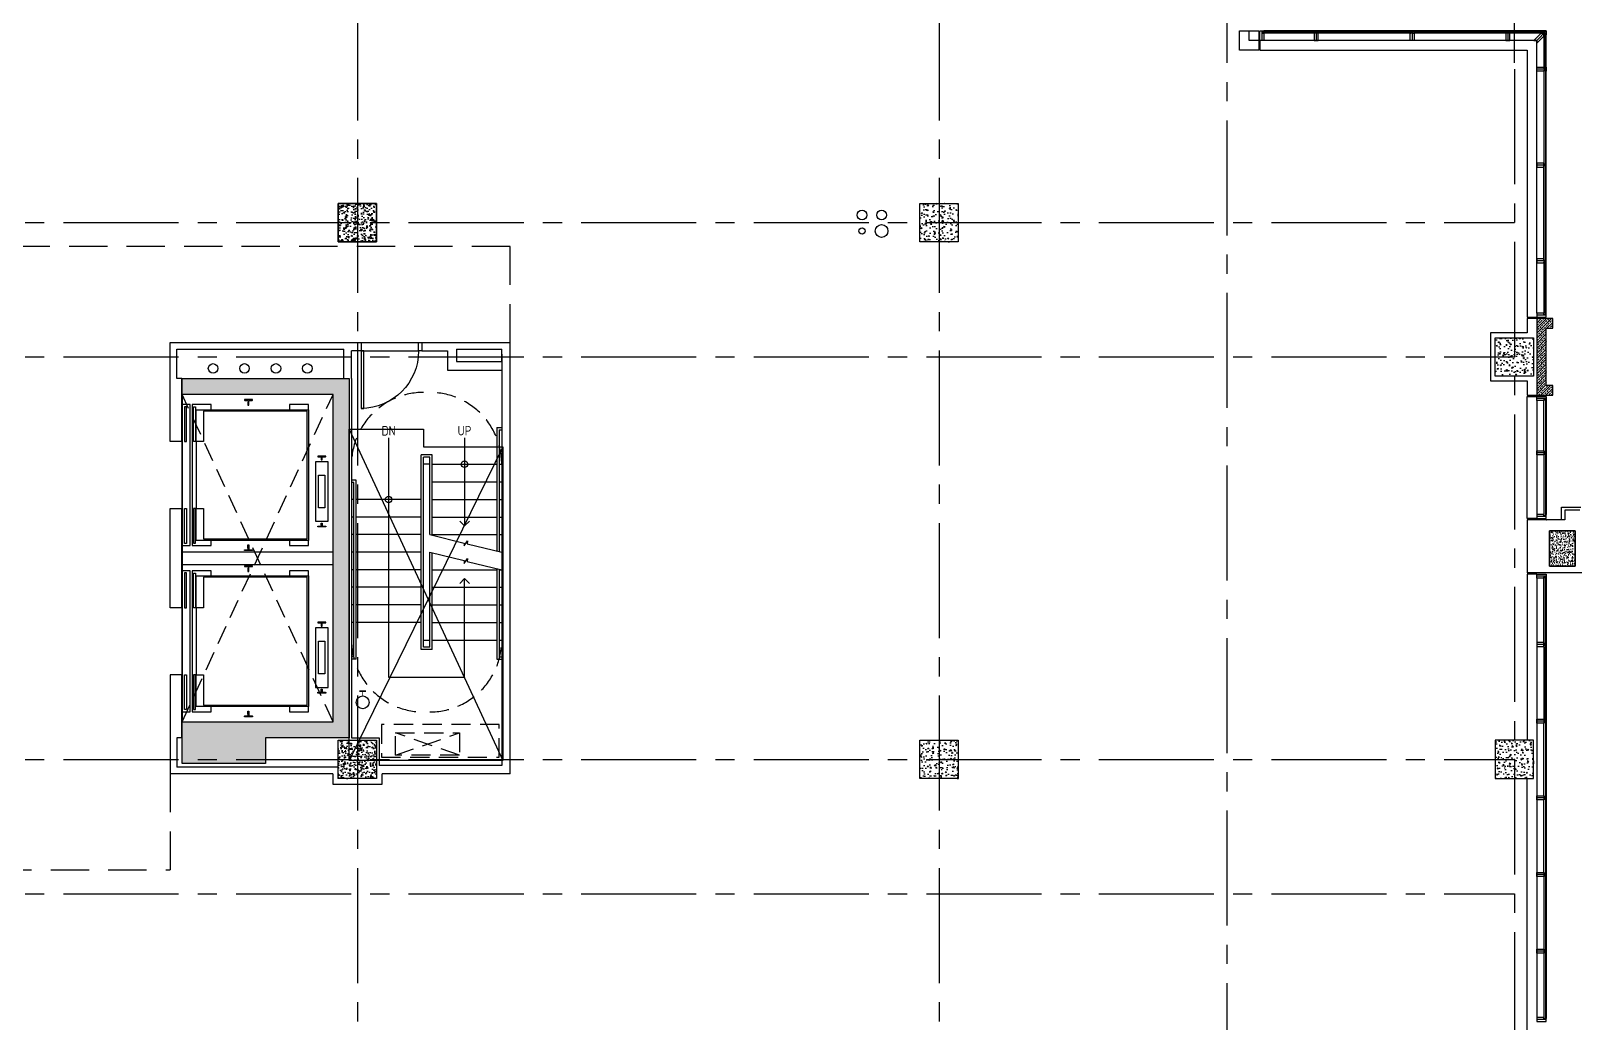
# Model space of a CAD drawing. Header units: inches. Extents: x 2920 to 9107, y 1541 to 7121.
# Drawn here: x 4755 to 5722, y 5710 to 6330 of the extents above; entities that cross this region are included whole.
import ezdxf
from ezdxf.enums import TextEntityAlignment as Align

# ---------------------------------------------------------------- set-up
doc = ezdxf.new("R2010")
doc.units = ezdxf.units.IN
doc.header["$LTSCALE"] = 96
doc.header["$MEASUREMENT"] = 0
doc.header["$PDSIZE"] = 1.5
for name, pattern in [('CENTER2', [1.125, 0.75, -0.125, 0.125, -0.125]), ('HIDDEN', [0.375, 0.25, -0.125]), ('HIDDEN2', [0.1875, 0.125, -0.0625])]:
    doc.linetypes.add(name, pattern=pattern)
doc.layers.get('0').update_dxf_attribs({"color": 60, "linetype": 'CONTINUOUS'})
for name, color, linetype in [('A-2-9 STAIR A SHAFT', 9, 'CONTINUOUS'), ('A_0_BLDGRD', 35, 'CENTER2'), ('A_0_CONST', 11, 'CONTINUOUS'), ('A_0_CW_MTL', 3, 'CONTINUOUS'), ('A_0_DIMGRD', 9, 'CENTER2'), ('A_1-8-STAIR', 40, 'CONTINUOUS'), ('A_1-8_COL', 7, 'CONTINUOUS'), ('A_1-8_COL_H', 6, 'CONTINUOUS'), ('A_1-8_COL_TEN_GYP', 2, 'CONTINUOUS'), ('A_1-8_CW_GLASS', 1, 'CONTINUOUS'), ('A_1-8_CW_GYP', 2, 'CONTINUOUS'), ('A_1-8_CW_MULL', 2, 'CONTINUOUS'), ('A_1-8_CW_SILL', 9, 'CONTINUOUS'), ('A_1-8_ELEV_CAB', 30, 'CONTINUOUS'), ('A_1-8_ELEV_EQP', 1, 'CONTINUOUS'), ('A_1-8_ELEV_SHAFT', 9, 'CONTINUOUS'), ('A_1-8_SLEEVE', 9, 'CONTINUOUS'), ('A_1-8_WALL_IN', 2, 'CONTINUOUS'), ('A_1_COL', 7, 'CONTINUOUS'), ('A_2-8_CW_GLASS', 1, 'CONTINUOUS'), ('A_2-8_CW_MULL', 2, 'CONTINUOUS'), ('A_2-8_CW_SILL', 9, 'CONTINUOUS'), ('A_2-8_DR_CLG', 3, 'CONTINUOUS'), ('A_2-8_DR_PLN', 30, 'CONTINUOUS'), ('A_2-8_WALL_IN', 71, 'CONTINUOUS'), ('A_2-8_ZCORR', 5, 'HIDDEN'), ('A_2-9_COL', 7, 'CONTINUOUS'), ('A_2-9_CW_H', 6, 'CONTINUOUS'), ('A_2-FINE', 1, 'CONTINUOUS'), ('A_2_STAIR1-2_TREAD', 30, 'CONTINUOUS'), ('M_1-9_DUCT', 9, 'CONTINUOUS'), ('M_2-9_SHAFT', 9, 'CONTINUOUS'), ('Option 3 Floor Pattern', 253, 'CONTINUOUS'), ('P_1-8_SLEEVE', 9, 'CONTINUOUS')]:
    doc.layers.add(name, color=color, linetype=linetype)
doc.styles.add('ARCHITXT', font='architxt.shx')

# ---------------------------------------------------------------- blocks, each defined once
blk = doc.blocks.new('COL_1-8_24X24')
at = {"layer": 'A_1-8_COL_H'}
h = blk.add_hatch(dxfattribs=at)
h.set_pattern_fill('AR-CONC,_I', color=256, style=2)
h.set_pattern_definition([(50, (-6180, -6718.462), (7.172602, -0.6275213), [0.75, -8.25]), (355, (-6180, -6718.462), (-1.3875133, 7.5219213), [0.6, -6.6]), (100.4514, (-6179.402, -6718.5144), (5.785094, 6.8943954), [0.637402, -7.011421]), (46.1842, (-6180, -6716.462), (10.6724105, -1.65519), [1.125, -12.375]), (96.6356, (-6179.111, -6716.6), (9.346627, 9.741179), [0.956103, -10.51713]), (351.1842, (-6180, -6716.462), (9.34662, 9.741186), [0.9, -9.9]), (21, (-6179, -6716.962), (5.9690705, -4.026189), [0.75, -8.25]), (326, (-6179, -6716.962), (2.4331533, 7.2515005), [0.6, -6.6]), (71.4514, (-6178.5026, -6717.2976), (8.4022263, 3.225305), [0.637402, -7.011421]), (37.5, (-6180, -6718.462), (0.12159855, 3.32893854), [0, -6.52, 0, -6.7, 0, -6.625]), (7.5, (-6180, -6718.462), (2.6306954, 3.9441171), [0, -3.82, 0, -6.37, 0, -2.525]), (327.5, (-6182.23, -6718.462), (5.3382244, -0.2255487), [0, -2.5, 0, -7.8, 0, -10.35]), (317.5, (-6183.23, -6718.462), (5.8318617, 1.0010498), [0, -3.25, 0, -5.18, 0, -7.35])])
h.paths.add_polyline_path([(-12, -12), (12, -12), (12, 12), (-12, 12)])
at = {"layer": 'A_0_CONST'}
blk.add_point((0, 0), dxfattribs=at)
at = {"layer": 'A_1-8_COL'}
blk.add_lwpolyline([(-12, -12), (12, -12), (12, 12), (-12, 12)], close=True, dxfattribs=at)
blk = doc.blocks.new('MUL_1-8_EX2')
at = {"layer": 'A_0_CONST'}
blk.add_line((0, 0), (0, -6), dxfattribs=at)
at = {"layer": 'A_1-8_CW_MULL'}
blk.add_lwpolyline([(-1.25, -6), (-1.25, 0), (1.25, 0), (1.25, -0.5), (0.5, -0.5), (0.5, -1.5), (1.25, -1.5), (1.25, -6)], close=True, dxfattribs=at)
blk = doc.blocks.new('MUL_1-8_EX1')
at = {"layer": 'A_0_CONST'}
blk.add_line((0, 0), (0, -6), dxfattribs=at)
at = {"layer": 'A_1-8_CW_MULL'}
blk.add_lwpolyline([(0.5, -1.5), (1.25, -1.5), (1.25, -6), (-1.25, -6), (-1.25, -1.5), (-0.5, -1.5), (-0.5, -0.5), (-1.25, -0.5), (-1.25, 0), (1.25, 0), (1.25, -0.5), (0.5, -0.5)], close=True, dxfattribs=at)
blk = doc.blocks.new('MUL_1-8_EX4')
at = {"layer": 'A_0_CONST'}
blk.add_line((0, 0), (-6, -6), dxfattribs=at)
at = {"layer": 'A_1-8_CW_MULL'}
blk.add_lwpolyline([(0, 0), (-2.5, 0), (-2.5, -0.5), (-1.75, -0.5), (-1.75, -1.5), (-3.27, -1.5), (-7.77, -6), (-6, -6), (-6, -7.77), (-1.5, -3.27), (-1.5, -1.75), (-0.5, -1.75), (-0.5, -2.5), (0, -2.5)], close=True, dxfattribs=at)
blk = doc.blocks.new('COL_2-9_24X24')
at = {"layer": 'A_2-9_CW_H'}
h = blk.add_hatch(dxfattribs=at)
h.set_pattern_fill('AR-CONC,_I', color=256, style=2)
h.set_pattern_definition([(50, (-7117.516, -6304.06), (7.172602, -0.6275213), [0.75, -8.25]), (355, (-7117.516, -6304.06), (-1.3875133, 7.5219213), [0.6, -6.6]), (100.4514, (-7116.918, -6304.112), (5.785094, 6.8943954), [0.637402, -7.011421]), (46.1842, (-7117.516, -6302.06), (10.6724105, -1.65519), [1.125, -12.375]), (96.6356, (-7116.626, -6302.198), (9.346627, 9.741179), [0.956103, -10.51713]), (351.1842, (-7117.516, -6302.06), (9.34662, 9.741186), [0.9, -9.9]), (21, (-7116.516, -6302.56), (5.9690705, -4.026189), [0.75, -8.25]), (326, (-7116.516, -6302.56), (2.4331533, 7.2515005), [0.6, -6.6]), (71.4514, (-7116.018, -6302.8954), (8.4022263, 3.225305), [0.637402, -7.011421]), (37.5, (-7117.5157, -6304.06), (0.12159855, 3.32893854), [0, -6.52, 0, -6.7, 0, -6.625]), (7.5, (-7117.5157, -6304.06), (2.6306954, 3.9441171), [0, -3.82, 0, -6.37, 0, -2.525]), (327.5, (-7119.7457, -6304.06), (5.33822436, -0.2255487), [0, -2.5, 0, -7.8, 0, -10.35]), (317.5, (-7120.7457, -6304.06), (5.8318617, 1.0010498), [0, -3.25, 0, -5.18, 0, -7.35])])
h.paths.add_polyline_path([(12, -12), (-12, -12), (-12, 12), (12, 12)])
at = {"layer": 'A_2-9_COL'}
blk.add_lwpolyline([(12, -12), (-12, -12), (-12, 12), (12, 12)], close=True, dxfattribs=at)
blk = doc.blocks.new('DR_2-8_3X0_514')
at = {"layer": 'A_2-8_DR_CLG'}
for p, q in [((2, 5.25), (38, 5.25)), ((2, 0), (38, 0))]:
    blk.add_line(p, q, dxfattribs=at)
for points in [[(0, 0), (2, 0), (2, 5.25), (0, 5.25)], [(38, 0), (40, 0), (40, 5.25), (38, 5.25)]]:
    blk.add_lwpolyline(points, close=True, dxfattribs=at)
at = {"layer": 'A_2-8_DR_PLN'}
for points in [[(2, 41.25), (3.75, 41.25), (3.75, 5.25), (2, 5.25)], [(0, 0), (2, 0), (2, 5.25), (0, 5.25)], [(38, 0), (40, 0), (40, 5.25), (38, 5.25)]]:
    blk.add_lwpolyline(points, close=True, dxfattribs=at)
blk.add_arc((2, 5.25), 36, 0, 90, dxfattribs=at)

msp = doc.modelspace()

# ---------------------------------------------------------------- hatches: boundary and pattern name
at = {"linetype": 'Continuous'}
h = msp.add_hatch(dxfattribs=at)
h.set_pattern_fill('AR-CONC', color=6, scale=0.5, angle=540, style=0)
h.set_pattern_definition([(230, (59930.233, 43932.4945), (-3.58630091, 0.31376067), [0.375, -4.125]), (175, (59930.233, 43932.4945), (0.69375667, -3.76096067), [0.3, -3.3]), (280.4514, (59929.9343, 43932.5206), (-2.8925469, -3.44719771), [0.31870095, -3.50571056]), (226.1842, (59930.233, 43931.4945), (-5.33620524, 0.82759507), [0.5625, -6.1875]), (276.6356, (59929.7884, 43931.5634), (-4.67331353, -4.87058935), [0.47805144, -5.258565]), (171.1842, (59930.233, 43931.4945), (-4.67330973, -4.870593), [0.45, -4.95]), (201, (59929.733, 43931.7445), (-2.98453526, 2.01309445), [0.375, -4.125]), (146, (59929.733, 43931.7445), (-1.21657666, -3.62575023), [0.3, -3.3]), (251.4514, (59929.4844, 43931.9122), (-4.20111314, -1.61265248), [0.31870095, -3.50571056]), (217.5, (59930.2331, 43932.4945), (-0.060799277, -1.66446927), [0, -3.26, 0, -3.35, 0, -3.3125]), (187.5, (59930.2331, 43932.4945), (-1.315347687, -1.97205856), [0, -1.91, 0, -3.185, 0, -1.2625]), (147.5, (59931.3481, 43932.4945), (-2.66911218, 0.11277436), [0, -1.25, 0, -3.9, 0, -5.175]), (137.5, (59931.848, 43932.4945), (-2.91593085, -0.50052491), [0, -1.625, 0, -2.59, 0, -3.675])])
h.paths.add_polyline_path([(5705.0062464, 6017), (5721.0062464, 6017), (5721.0062464, 5995), (5705.0062464, 5995)])
at = {"layer": 'A_0_CW_MTL'}
h = msp.add_hatch(dxfattribs=at)
h.set_pattern_fill('BRASS', color=8, scale=9, angle=585, style=0)
h.set_pattern_definition([(225, (-743.8493, 2455.5197), (1.59099026, -1.59099026), []), (225, (-743.0538, 2454.7242), (1.59099026, -1.59099026), [1.125, -0.5625])])
h.paths.add_polyline_path([(5707, 6102), (5707, 6108), (5703, 6108), (5703, 6144), (5707, 6144), (5707, 6150), (5697, 6150), (5697, 6102)])
at = {"layer": 'A_1-8_COL_H'}
h = msp.add_hatch(dxfattribs=at)
h.set_pattern_fill('AR-CONC', color=256, angle=720, style=0)
h.set_pattern_definition([(50, (-1581, -1e-08), (7.172602, -0.6275213), [0.75, -8.25]), (355, (-1581, -1e-08), (-1.3875133, 7.5219213), [0.6, -6.6]), (100.4514, (-1580.402, -0.052), (5.785094, 6.8943954), [0.637402, -7.011421]), (46.1842, (-1581, 2), (10.6724105, -1.65519), [1.125, -12.375]), (96.6356, (-1580.111, 1.862), (9.346627, 9.741179), [0.956103, -10.51713]), (351.1842, (-1581, 2), (9.34662, 9.741186), [0.9, -9.9]), (21, (-1580, 1.5), (5.9690705, -4.026189), [0.75, -8.25]), (326, (-1580, 1.5), (2.4331533, 7.2515005), [0.6, -6.6]), (71.4514, (-1579.5026, 1.1645), (8.4022263, 3.225305), [0.637402, -7.011421]), (37.5, (-1581, -1e-08), (0.12159855, 3.32893854), [0, -6.52, 0, -6.7, 0, -6.625]), (7.5, (-1581, -1e-08), (2.6306954, 3.9441171), [0, -3.82, 0, -6.37, 0, -2.525]), (327.5, (-1583.23, -1e-08), (5.3382244, -0.2255487), [0, -2.5, 0, -7.8, 0, -10.35]), (317.5, (-1584.23, -1e-08), (5.8318617, 1.0010498), [0, -3.25, 0, -5.18, 0, -7.35])])
h.paths.add_polyline_path([(4849.25, 5897.5), (4943.75, 5897.5), (4943.75, 6102.5), (4849.25, 6102.5), (4849.25, 6112.5), (4953.75, 6112.5), (4953.75, 5887.5), (4901.5, 5887.5), (4901.4948568, 5871.5), (4849.25, 5871.5)])

# ---------------------------------------------------------------- linework, layer by layer
at = {"layer": 'A-2-9 STAIR A SHAFT'}
for p, q in [((4953.75, 6080.75), (5049.875, 5873.25)), ((5049.875, 6069.7552925), (4953.75, 5873.25))]:
    msp.add_line(p, q, dxfattribs=at)
for points in [[(5049.875, 6069.7552925), (5049.875, 5873.25), (4953.75, 5873.25), (4953.75, 6080.75)], [(4953.75, 6080.75), (5000.25, 6080.75), (5000.25, 6069.7552925), (5049.875, 6069.7552925)]]:
    msp.add_lwpolyline(points, dxfattribs=at)
at = {"layer": 'A_0_BLDGRD'}
for p, q in [((4959, 6670), (4959, 5318)), ((5323, 6670), (5323, 5330)), ((5503, 6490), (5503, 5510)), ((5683, 6306), (5683, 5695.6092169)), ((3155, 6210), (5683, 6210)), ((3155, 6126), (5683, 6126)), ((3155, 5874), (5683, 5874)), ((3155, 5790), (5683, 5790))]:
    msp.add_line(p, q, dxfattribs=at)
at = {"layer": 'A_0_CW_MTL'}
msp.add_lwpolyline([(5707, 6102), (5707, 6108), (5703, 6108), (5703, 6144), (5707, 6144), (5707, 6150), (5697, 6150), (5697, 6102)], close=True, dxfattribs=at)
at = {"layer": 'A_0_DIMGRD'}
msp.add_line((5683, 6310), (5683, 7086), dxfattribs=at)
at = {"layer": 'A_1-8-STAIR'}
for points, const_width in [([(4960.25, 5916.75), (4964.25, 5916.75)], 1), ([(4962.25, 5913.75), (4962.25, 5916.75)], 0.5)]:
    msp.add_lwpolyline(points, dxfattribs=dict(at, const_width=const_width))
msp.add_circle((4962.25, 5909.75), 4, dxfattribs=at)
at = {"layer": 'A_1-8_COL'}
msp.add_lwpolyline([(4849.25, 5897.5), (4943.75, 5897.5), (4943.75, 6102.5), (4849.25, 6102.5), (4849.25, 6112.5), (4953.75, 6112.5), (4953.75, 5887.5), (4901.5, 5887.5), (4901.4948568, 5871.5), (4849.25, 5871.5)], close=True, dxfattribs=at)
at = {"layer": 'A_1-8_COL_TEN_GYP'}
for points in [[(5724.0062464, 6030), (5714.5062464, 6030), (5714.5062464, 6024), (5703, 6024)], [(5703, 6024), (5703.0182612, 6024), (5691, 6024), (5691, 5990.75)], [(5705.0062464, 6017), (5721.0062464, 6017), (5721.0062464, 5995), (5705.0062464, 5995), (5705.0062464, 6017)]]:
    msp.add_lwpolyline(points, dxfattribs=at)
at = {"layer": 'A_1-8_CW_GLASS'}
for p, q in [((5526.25, 6329.5), (5557.75, 6329.5)), ((5557.75, 6328.5), (5526.25, 6328.5)), ((5617.75, 6329.5), (5560.25, 6329.5)), ((5617.75, 6328.5), (5560.25, 6328.5)), ((5677.75, 6329.5), (5620.25, 6329.5)), ((5677.75, 6328.5), (5620.25, 6328.5)), ((5680.25, 6329.5), (5700.5, 6329.5)), ((5699.732233, 6328.5), (5680.25, 6328.5)), ((5701.5, 6326.732233), (5701.5, 6307.25)), ((5702.5, 6307.25), (5702.5, 6327.5)), ((5701.5, 6304.75), (5701.5, 6247.25)), ((5702.5, 6304.75), (5702.5, 6247.25)), ((5701.5, 6187.25), (5701.5, 6244.75)), ((5702.5, 6187.25), (5702.5, 6244.75)), ((5701.5, 6184.75), (5701.5, 6153.25)), ((5702.5, 6153.25), (5702.5, 6184.75)), ((5701.5, 6067.25), (5701.5, 6098.75)), ((5702.5, 6098.75), (5702.5, 6067.25)), ((5701.5, 6064.75), (5701.5, 6027.25)), ((5702.5, 6064.75), (5702.5, 6026.5))]:
    msp.add_line(p, q, dxfattribs=at)
at = {"layer": 'A_1-8_CW_GYP'}
for points in [[(5697.2181009, 6150), (5691, 6150), (5691, 6141), (5668, 6141), (5668, 6111), (5691, 6111), (5691, 6102), (5697, 6102)], [(5725.2625931, 5990.75), (5725.2625931, 5990.75), (5691, 5990.75), (5691, 5990.75), (5691, 5990.75)], [(5695, 5862), (5695, 5886), (5671, 5886), (5671, 5862), (5695, 5862)]]:
    msp.add_lwpolyline(points, dxfattribs=at)
at = {"layer": 'A_1-8_CW_MULL'}
msp.add_line((5703.0182612, 6024), (5691, 6024), dxfattribs=at)
msp.add_lwpolyline([(5523, 6324), (5517, 6324), (5517, 6330), (5523, 6330)], close=True, dxfattribs=at)
at = {"layer": 'A_1-8_CW_SILL'}
for p, q in [((5697, 6098.75), (5697, 6027.0713124)), ((5703, 6098.75), (5703, 6027.25)), ((5691, 5990), (5691, 5886.0178575)), ((5691.0061331, 5682), (5690.9994475, 5862))]:
    msp.add_line(p, q, dxfattribs=at)
for points in [[(5523, 6324), (5523, 6318), (5511, 6318), (5511, 6330), (5517, 6330)], [(5703, 6153.25), (5703, 6330), (5526.25, 6330)], [(5523.75, 6324), (5523.75, 6318), (5691, 6318), (5691, 6150.75), (5697, 6150.75)], [(5697, 6153.25), (5697, 6324), (5526.25, 6324)], [(5697.0062464, 6024.75), (5691.0062464, 6024.75), (5691, 6101.25), (5697, 6101.25)]]:
    msp.add_lwpolyline(points, dxfattribs=at)
at = {"layer": 'A_1-8_ELEV_CAB'}
for p, q in [((4858.0267857, 6073), (4858.0267857, 6031)), ((4858.0267857, 5969), (4858.0267857, 5927))]:
    msp.add_line(p, q, dxfattribs=at)
for points in [[(4862.5267857, 6012), (4927.5, 6012), (4927.5, 6092), (4862.5267857, 6092), (4862.5267857, 6073), (4858.0267857, 6073), (4858.0267857, 6092.875), (4928.375, 6092.875), (4928.375, 6011.125), (4858.0267857, 6011.125), (4858.0267857, 6031), (4862.5267857, 6031)], [(4862.5267857, 5908), (4927.5, 5908), (4927.5, 5988), (4862.5267857, 5988), (4862.5267857, 5969), (4858.0267857, 5969), (4858.0267857, 5988.875), (4928.375, 5988.875), (4928.375, 5907.125), (4858.0267857, 5907.125), (4858.0267857, 5927), (4862.5267857, 5927)]]:
    msp.add_lwpolyline(points, close=True, dxfattribs=at)
at = {"layer": 'A_1-8_ELEV_EQP'}
for p, q in [((4849, 6073), (4849, 6031)), ((4849.25, 6004), (4943.75, 6004)), ((4849.25, 5996), (4943.75, 5996)), ((4849, 5969), (4849, 5927))]:
    msp.add_line(p, q, dxfattribs=at)
for points in [[(4849.25, 6007.875), (4854.2767857, 6007.875), (4854.2767857, 6096.125), (4849.25, 6096.125)], [(4867.5267857, 6092.875), (4867.5267857, 6096.125), (4855.5267857, 6096.125), (4855.5267857, 6007.875), (4867.5267857, 6007.875), (4867.5267857, 6011.125)], [(4928.375, 6092.875), (4928.375, 6096.125), (4916.375, 6096.125), (4916.375, 6092.875)], [(4916.375, 6011.125), (4916.375, 6007.875), (4928.375, 6007.875), (4928.375, 6011.125)], [(4849.25, 5903.875), (4854.2767857, 5903.875), (4854.2767857, 5992.125), (4849.25, 5992.125)], [(4867.5267857, 5988.875), (4867.5267857, 5992.125), (4855.5267857, 5992.125), (4855.5267857, 5903.875), (4867.5267857, 5903.875), (4867.5267857, 5907.125)], [(4928.375, 5988.875), (4928.375, 5992.125), (4916.375, 5992.125), (4916.375, 5988.875)], [(4916.375, 5907.125), (4916.375, 5903.875), (4928.375, 5903.875), (4928.375, 5907.125)]]:
    msp.add_lwpolyline(points, dxfattribs=at)
for points in [[(4890.4642857, 6097.7187619), (4890.4642857, 6095.75), (4891.0892857, 6095.75), (4891.0892857, 6097.7187619), (4890.9642857, 6097.7187619), (4890.9642857, 6098.5625, -0.4142135624), (4891.1517857, 6098.75), (4893.0892857, 6098.75, 0.4142135624), (4893.2767857, 6098.9375), (4893.2767857, 6099.25), (4888.2767857, 6099.25), (4888.2767857, 6098.9375, 0.4142135624), (4888.4642857, 6098.75), (4890.4017857, 6098.75, -0.4142135624), (4890.5892857, 6098.5625), (4890.5892857, 6097.7187619)], [(4936.3125, 6061.5), (4936.9375, 6061.5), (4936.9375, 6062.9377619), (4936.8125, 6062.9377619), (4936.8125, 6063.2505, -0.4142135624), (4937, 6063.438), (4938.9375, 6063.438, 0.4142135624), (4939.125, 6063.6255), (4939.125, 6063.938), (4934.125, 6063.938), (4934.125, 6063.6255, 0.4142135624), (4934.3125, 6063.438), (4936.25, 6063.438, -0.4142135624), (4936.4375, 6063.2505), (4936.4375, 6062.9377619), (4936.3125, 6062.9377619)], [(4934.125, 6019.8745, -0.4142135624), (4934.3125, 6020.062), (4936.25, 6020.062, 0.4142135624), (4936.4375, 6020.2495), (4936.4375, 6020.5622619), (4936.3125, 6020.5622619), (4936.3125, 6022), (4936.9375, 6022), (4936.9375, 6020.5622619), (4936.8125, 6020.5622619), (4936.8125, 6020.2495, 0.4142135624), (4937, 6020.062), (4938.9375, 6020.062, -0.4142135624), (4939.125, 6019.8745), (4939.125, 6019.562), (4934.125, 6019.562)], [(4888.2767857, 6005.0626428, -0.4142135624), (4888.4642857, 6005.2501428), (4890.4017857, 6005.2501428, 0.4142135624), (4890.5892857, 6005.4376428), (4890.5892857, 6006.2814048), (4890.4642857, 6006.2814048), (4890.4642857, 6008.2501428), (4891.0892857, 6008.2501428), (4891.0892857, 6006.2814048), (4890.9642857, 6006.2814048), (4890.9642857, 6005.4376428, 0.4142135624), (4891.1517857, 6005.2501428), (4893.0892857, 6005.2501428, -0.4142135624), (4893.2767857, 6005.0626428), (4893.2767857, 6004.7501428), (4888.2767857, 6004.7501428)], [(4890.4642857, 5993.7187619), (4890.4642857, 5991.75), (4891.0892857, 5991.75), (4891.0892857, 5993.7187619), (4890.9642857, 5993.7187619), (4890.9642857, 5994.5625, -0.4142135624), (4891.1517857, 5994.75), (4893.0892857, 5994.75, 0.4142135624), (4893.2767857, 5994.9375), (4893.2767857, 5995.25), (4888.2767857, 5995.25), (4888.2767857, 5994.9375, 0.4142135624), (4888.4642857, 5994.75), (4890.4017857, 5994.75, -0.4142135624), (4890.5892857, 5994.5625), (4890.5892857, 5993.7187619)], [(4936.3125, 5957.5), (4936.9375, 5957.5), (4936.9375, 5958.9377619), (4936.8125, 5958.9377619), (4936.8125, 5959.2505, -0.4142135624), (4937, 5959.438), (4938.9375, 5959.438, 0.4142135624), (4939.125, 5959.6255), (4939.125, 5959.938), (4934.125, 5959.938), (4934.125, 5959.6255, 0.4142135624), (4934.3125, 5959.438), (4936.25, 5959.438, -0.4142135624), (4936.4375, 5959.2505), (4936.4375, 5958.9377619), (4936.3125, 5958.9377619)], [(4934.125, 5915.8745, -0.4142135624), (4934.3125, 5916.062), (4936.25, 5916.062, 0.4142135624), (4936.4375, 5916.2495), (4936.4375, 5916.5622619), (4936.3125, 5916.5622619), (4936.3125, 5918), (4936.9375, 5918), (4936.9375, 5916.5622619), (4936.8125, 5916.5622619), (4936.8125, 5916.2495, 0.4142135624), (4937, 5916.062), (4938.9375, 5916.062, -0.4142135624), (4939.125, 5915.8745), (4939.125, 5915.562), (4934.125, 5915.562)], [(4888.2767857, 5901.0626428, -0.4142135624), (4888.4642857, 5901.2501428), (4890.4017857, 5901.2501428, 0.4142135624), (4890.5892857, 5901.4376428), (4890.5892857, 5902.2814048), (4890.4642857, 5902.2814048), (4890.4642857, 5904.2501428), (4891.0892857, 5904.2501428), (4891.0892857, 5902.2814048), (4890.9642857, 5902.2814048), (4890.9642857, 5901.4376428, 0.4142135624), (4891.1517857, 5901.2501428), (4893.0892857, 5901.2501428, -0.4142135624), (4893.2767857, 5901.0626428), (4893.2767857, 5900.7501428), (4888.2767857, 5900.7501428)]]:
    msp.add_lwpolyline(points, format="xyb", close=True, dxfattribs=at)
for points in [[(4850.7767857, 6073), (4852.0267857, 6073), (4852.0267857, 6094.75), (4850.7767857, 6094.75)], [(4932.625, 6023.125), (4940.625, 6023.125), (4940.625, 6060.375), (4932.625, 6060.375)], [(4934.625, 6052), (4938.625, 6052), (4938.625, 6031.5), (4934.625, 6031.5)], [(4850.7767857, 6031), (4852.0267857, 6031), (4852.0267857, 6009.25), (4850.7767857, 6009.25)], [(4850.7767857, 5969), (4852.0267857, 5969), (4852.0267857, 5990.75), (4850.7767857, 5990.75)], [(4932.625, 5919.125), (4940.625, 5919.125), (4940.625, 5956.375), (4932.625, 5956.375)], [(4934.625, 5948), (4938.625, 5948), (4938.625, 5927.5), (4934.625, 5927.5)], [(4850.7767857, 5927), (4852.0267857, 5927), (4852.0267857, 5905.25), (4850.7767857, 5905.25)]]:
    msp.add_lwpolyline(points, close=True, dxfattribs=at)
at = {"layer": 'A_1-8_ELEV_EQP', "linetype": 'Continuous'}
for points in [[(4856.2767857, 6094.625), (4857.5267857, 6094.625), (4857.5267857, 6073), (4856.2767857, 6073)], [(4857.5267857, 6009.375), (4857.5267857, 6031), (4856.2767857, 6031), (4856.2767857, 6009.375)], [(4856.2767857, 5990.625), (4857.5267857, 5990.625), (4857.5267857, 5969), (4856.2767857, 5969)], [(4857.5267857, 5905.375), (4857.5267857, 5927), (4856.2767857, 5927), (4856.2767857, 5905.375)]]:
    msp.add_lwpolyline(points, close=True, dxfattribs=at)
at = {"layer": 'A_1-8_ELEV_SHAFT', "linetype": 'HIDDEN2'}
for p, q in [((4849.25, 5897.5), (4943.75, 6102.5)), ((4943.75, 5897.5), (4849.25, 6102.5))]:
    msp.add_line(p, q, dxfattribs=at)
at = {"layer": 'A_1-8_ELEV_SHAFT'}
msp.add_lwpolyline([(4943.75, 6102.5), (4849.25, 6102.5), (4849.25, 5897.5), (4943.75, 5897.5)], close=True, dxfattribs=at)
at = {"layer": 'A_1-8_SLEEVE'}
for centre, radius in [((5274.75, 6214.75), 3), ((5287, 6214.75), 3), ((5274.75, 6204.75), 2), ((5287, 6204.75), 4)]:
    msp.add_circle(centre, radius, dxfattribs=at)
at = {"layer": 'A_1-8_WALL_IN'}
for p, q in [((5049.25, 6127.75), (5049.25, 5903.75)), ((4849, 6073), (4849, 6112.5)), ((4849, 5969), (4849, 6031)), ((4849, 5887.5), (4849, 5927))]:
    msp.add_line(p, q, dxfattribs=at)
at = {"layer": 'A_1_COL'}
msp.add_lwpolyline([(5705.0062464, 6017), (5705.0062464, 5995), (5721.0062464, 5995), (5721.0062464, 6017), (5705.0062464, 6017)], dxfattribs=at)
at = {"layer": 'A_2-8_CW_GLASS'}
for p, q in [((5701.5, 5947.25), (5701.5, 5988.125)), ((5702.5, 5947.25), (5702.5, 5988.125)), ((5701.5, 5944.75), (5701.5, 5899.25)), ((5702.5, 5899.25), (5702.5, 5944.75)), ((5701.5, 5851.25), (5701.5, 5896.75)), ((5702.5, 5896.75), (5702.5, 5851.25)), ((5701.5, 5803.25), (5701.5, 5848.75)), ((5702.5, 5848.75), (5702.5, 5803.25)), ((5701.5, 5800.75), (5701.5, 5755.25)), ((5702.5, 5800.75), (5702.5, 5755.25)), ((5701.5, 5753.5), (5701.5, 5711.875)), ((5702.5, 5753.5), (5702.5, 5711.875))]:
    msp.add_line(p, q, dxfattribs=at)
at = {"layer": 'A_2-8_CW_SILL'}
msp.add_line((5703, 5988.0841014), (5703, 5711.875), dxfattribs=at)
msp.add_lwpolyline([(5697, 5987.9231251), (5697, 5711.875)], dxfattribs=at)
at = {"layer": 'A_2-8_WALL_IN'}
for p, q in [((4841.75, 6073), (4841.75, 6135)), ((4841.75, 6135), (4955.75, 6135)), ((4955.75, 6135), (4959.75, 6135)), ((4959.25, 6129.75), (4959.25, 6135)), ((4999.25, 6135), (5054.5, 6135)), ((4999.25, 6135), (4999.25, 6129.75)), ((5054.5, 5865), (5054.5, 6135)), ((4846, 6112.5), (4846, 6130.75)), ((4846, 6130.75), (4950.5, 6130.75)), ((4950.5, 6112.5), (4950.5, 6130.75)), ((4959.25, 6129.75), (4955.25, 6129.75)), ((4955.25, 6112.5), (4955.25, 6129.75)), ((4999.25, 6129.75), (5015.25, 6129.75)), ((5015.25, 6129.75), (5015.25, 6117.75)), ((5021, 6130.75), (5021, 6123)), ((5021, 6130.75), (5049.25, 6130.75)), ((5049.25, 6123), (5049.25, 6130.75)), ((5015.25, 6117.75), (5049.25, 6117.75)), ((5021, 6123), (5049.25, 6123)), ((4849, 6112.5), (4846, 6112.5)), ((4955.25, 6112.5), (4955.25, 5887.5)), ((4849, 6073), (4841.75, 6073)), ((4841.75, 5969), (4841.75, 6031)), ((4841.75, 6031), (4849, 6031)), ((4849, 5969), (4841.75, 5969)), ((4841.75, 5927), (4841.75, 5865)), ((4849, 5927), (4841.75, 5927)), ((5049.25, 5903.75), (5049.25, 5870.25)), ((4846, 5887.5), (4846, 5869.25)), ((4849, 5887.5), (4846, 5887.5)), ((4955.25, 5887.5), (4972.469121, 5887.5)), ((4972.469121, 5887.5), (4972.469121, 5870.25)), ((4943.469121, 5865), (4841.75, 5865)), ((4946.969121, 5869.25), (4846, 5869.25)), ((5049.25, 5870.25), (4972.469121, 5870.25)), ((5054.5, 5865), (4974.469121, 5865))]:
    msp.add_line(p, q, dxfattribs=at)
msp.add_lwpolyline([(4943.469121, 5865), (4943.469121, 5858.5), (4974.469121, 5858.5), (4974.469121, 5865)], dxfattribs=at)
at = {"layer": 'A_2-8_ZCORR'}
for p, q in [((5054.5, 6195), (4716.25, 6195)), ((5054.5, 6135), (5054.5, 6195)), ((4841.75, 5865), (4841.75, 5805)), ((3723, 5805), (4841.75, 5805))]:
    msp.add_line(p, q, dxfattribs=at)
at = {"layer": 'A_2-FINE', "linetype": 'HIDDEN2'}
msp.add_lwpolyline([(5712.5062464, 6024), (5712.5062464, 6032), (6316, 6032), (6316, 6024)], dxfattribs=at)
at = {"layer": 'A_2_STAIR1-2_TREAD'}
for p, q in [((5046.25, 6081.7363993), (5049.25, 6081.7363993)), ((5046.25, 6081.7363993), (5046.25, 6004.4697326)), ((5047.75, 6080.2363993), (5049.25, 6080.2363993)), ((5047.75, 6080.2363993), (5047.75, 6004.103066)), ((5026, 6075.2416918), (5026, 6020.2363993)), ((4998.75, 5942.744384), (4998.75, 6064.7311068)), ((5005.75, 6064.7311068), (4998.75, 6064.7311068)), ((5000.25, 5944.244384), (5000.25, 6063.2311068)), ((5004.25, 6063.2311068), (5000.25, 6063.2311068)), ((5004.25, 6058.7311068), (5000.25, 6058.7311068)), ((5004.25, 6014.7363993), (5004.25, 6063.2311068)), ((5005.75, 6014.3697326), (5005.75, 6064.7311068)), ((5005.75, 6058.7311068), (5046.25, 6058.7311068)), ((5047.75, 6058.7311068), (5049.25, 6058.7311068)), ((4958.25, 6048.7497871), (4955.25, 6048.7497871)), ((4958.25, 5936.7543206), (4958.25, 6048.7497871)), ((5005.75, 6047.7311068), (5046.25, 6047.7311068)), ((5047.75, 6047.7311068), (5049.25, 6047.7311068)), ((4956.75, 6047.2497871), (4955.25, 6047.2497871)), ((4956.75, 5938.2543206), (4956.75, 6047.2497871)), ((4956.75, 6036.7497871), (4955.25, 6036.7497871)), ((4998.75, 6036.7497871), (4958.25, 6036.7497871)), ((5005.75, 6036.7311068), (5046.25, 6036.7311068)), ((5047.75, 6036.7311068), (5049.25, 6036.7311068)), ((4956.75, 6025.7504347), (4955.25, 6025.7504347)), ((4998.75, 6025.7504347), (4958.25, 6025.7504347)), ((5005.75, 6025.7311068), (5046.25, 6025.7311068)), ((5047.75, 6025.7311068), (5049.25, 6025.7311068)), ((4956.75, 6014.7510824), (4955.25, 6014.7510824)), ((4998.75, 6014.7510824), (4958.25, 6014.7510824)), ((5005.75, 6014.7311068), (5046.25, 6014.7311068)), ((5047.75, 6014.7311068), (5049.25, 6014.7311068)), ((4956.75, 6003.75173), (4955.25, 6003.75173)), ((4998.75, 6003.75173), (4958.25, 6003.75173)), ((5004.25, 5944.244384), (5004.25, 6003.7363993)), ((5005.75, 5942.744384), (5005.75, 6003.3697326)), ((4956.75, 5992.7523777), (4955.25, 5992.7523777)), ((4998.75, 5992.7523777), (4958.25, 5992.7523777)), ((5005.75, 5992.7424411), (5046.25, 5992.7424411)), ((5046.25, 5993.4697326), (5046.25, 5936.744384)), ((5047.75, 5993.103066), (5047.75, 5938.244384)), ((5047.75, 5992.7424411), (5049.25, 5992.7424411)), ((4956.75, 5981.7530253), (4955.25, 5981.7530253)), ((4998.75, 5981.7530253), (4958.25, 5981.7530253)), ((5005.75, 5981.7430887), (5046.25, 5981.7430887)), ((5047.75, 5981.7430887), (5049.25, 5981.7430887)), ((4956.75, 5970.753673), (4955.25, 5970.753673)), ((4998.75, 5970.753673), (4958.25, 5970.753673)), ((5005.75, 5970.7437364), (5046.25, 5970.7437364)), ((5047.75, 5970.7437364), (5049.25, 5970.7437364)), ((4956.75, 5959.7543206), (4955.25, 5959.7543206)), ((4998.75, 5959.7543206), (4958.25, 5959.7543206)), ((5005.75, 5959.744384), (5046.25, 5959.744384)), ((5047.75, 5959.744384), (5049.25, 5959.744384)), ((5005.75, 5942.744384), (4998.75, 5942.744384)), ((5000.25, 5948.744384), (5004.25, 5948.744384)), ((5004.25, 5944.244384), (5000.25, 5944.244384)), ((5005.75, 5948.744384), (5046.25, 5948.744384)), ((5047.75, 5948.744384), (5049.25, 5948.744384)), ((4956.75, 5938.2543206), (4955.25, 5938.2543206)), ((4958.25, 5936.7543206), (4955.25, 5936.7543206)), ((5046.25, 5936.744384), (5049.25, 5936.744384)), ((5047.75, 5938.244384), (5049.25, 5938.244384))]:
    msp.add_line(p, q, dxfattribs=at)
for points in [[(4978.5, 6075.2416918), (4978.5, 5925.4916918), (5026, 5925.4916918), (5026, 5987.2363993)], [(5023, 6023.2363993), (5026, 6020.2363993), (5029, 6023.2363993)], [(5004.25, 6014.7363993), (5025.778601, 6009.4738524), (5025.6661479, 6007.6274534), (5027.8338521, 6010.8453452), (5027.721399, 6008.9989462), (5049.25, 6003.7363993)], [(5004.25, 6003.7363993), (5025.778601, 5998.4738524), (5025.6661479, 5996.6274534), (5027.8338521, 5999.8453452), (5027.721399, 5997.9989462), (5049.25, 5992.7363993)], [(5023, 5984.2363993), (5026, 5987.2363993), (5029, 5984.2363993)]]:
    msp.add_lwpolyline(points, dxfattribs=at)
for centre in [(5026, 6058.7416918), (4978.5, 6036.7497871)]:
    msp.add_circle(centre, 2.0425856, dxfattribs=at)
at = {"layer": 'A_2_STAIR1-2_TREAD', "linetype": 'HIDDEN2'}
for centre, start, end in [((5000.25, 6058.7311068), 90, 180), ((5004.25, 6058.7311068), 0, 90), ((5000.25, 5948.7543206), 180, 270), ((5004.25, 5948.7543206), 270, 0)]:
    msp.add_arc(centre, 45, start, end, dxfattribs=at)
at = {"layer": 'M_1-9_DUCT', "linetype": 'HIDDEN2'}
for p, q in [((5022.75, 5876.625), (4982.75, 5890.625)), ((4982.75, 5876.625), (5022.75, 5890.625))]:
    msp.add_line(p, q, dxfattribs=at)
msp.add_lwpolyline([(5022.75, 5876.625), (4982.75, 5876.625), (4982.75, 5890.625), (5022.75, 5890.625), (5022.75, 5876.625)], dxfattribs=at)
at = {"layer": 'M_2-9_SHAFT', "linetype": 'HIDDEN2'}
msp.add_lwpolyline([(4973.969121, 5875.375), (5047.75, 5875.375), (5047.75, 5895.875), (4973.969121, 5895.875)], close=True, dxfattribs=at)
at = {"layer": 'Option 3 Floor Pattern', "linetype": 'Continuous'}
msp.add_line((5697, 5990), (5691, 5990), dxfattribs=at)
at = {"layer": 'P_1-8_SLEEVE'}
for centre in [(4868.65, 6118.75), (4888.3, 6118.75), (4907.95, 6118.75), (4927.6, 6118.75)]:
    msp.add_circle(centre, 3, dxfattribs=at)

# ---------------------------------------------------------------- block references
for name, p in [('MUL_1-8_EX2', (5525, 6330)), ('MUL_1-8_EX1', (5619, 6330)), ('MUL_1-8_EX4', (5703, 6330))]:
    msp.add_blockref(name, p)
at = {"xscale": -1}
for name, p in [('MUL_1-8_EX1', (5559, 6330)), ('MUL_1-8_EX1', (5679, 6330)), ('COL_2-9_24X24', (4959, 6210)), ('COL_1-8_24X24', (4959, 6210)), ('COL_1-8_24X24', (5323, 6210))]:
    msp.add_blockref(name, p, dxfattribs=at)
for name, p, rotation in [('MUL_1-8_EX4', (5703, 6330), 270), ('MUL_1-8_EX1', (5703, 6246), 270), ('MUL_1-8_EX1', (5703, 6186), 270), ('MUL_1-8_EX2', (5703, 6152), 270), ('DR_2-8_3X0_514', (4959.25, 6135), 180), ('COL_1-8_24X24', (5683, 6126), 270), ('MUL_1-8_EX2', (5703, 6026), 270), ('COL_1-8_24X24', (4958.969121, 5874), 90), ('COL_1-8_24X24', (5323, 5874), 90), ('MUL_1-8_EX2', (5703, 5711.250014), 270)]:
    msp.add_blockref(name, p, dxfattribs=dict(at, rotation=rotation))
for name, p, rotation in [('MUL_1-8_EX1', (5703, 6306), 270), ('MUL_1-8_EX2', (5703, 6100), 270), ('MUL_1-8_EX1', (5703, 6066), 270), ('MUL_1-8_EX2', (5703, 5988.75), 270), ('COL_2-9_24X24', (4959, 5874), 180), ('COL_1-8_24X24', (5683, 5874), 270), ('COL_1-8_24X24', (5683, 5874), 270), ('COL_1-8_24X24', (5683, 5874), 270)]:
    msp.add_blockref(name, p, dxfattribs=dict(rotation=rotation))
at = {"layer": 'A_2-8_CW_MULL', "xscale": -1, "rotation": 270}
msp.add_blockref('MUL_1-8_EX1', (5703, 5946), dxfattribs=at)
at = {"layer": 'A_2-8_CW_MULL', "rotation": 270}
for p in [(5703, 5898), (5703, 5850), (5703, 5802), (5703, 5754)]:
    msp.add_blockref('MUL_1-8_EX1', p, dxfattribs=at)

# ---------------------------------------------------------------- texts
at = {"layer": 'A_2_STAIR1-2_TREAD', "style": 'ARCHITXT'}
for s, p in [('DN', (4978.4532323, 6076.7458207)), ('UP', (5025.9532244, 6076.7977757))]:
    msp.add_text(s, height=6, dxfattribs=at).set_placement(p, align=Align.CENTER)

doc.saveas('drawing.dxf')
